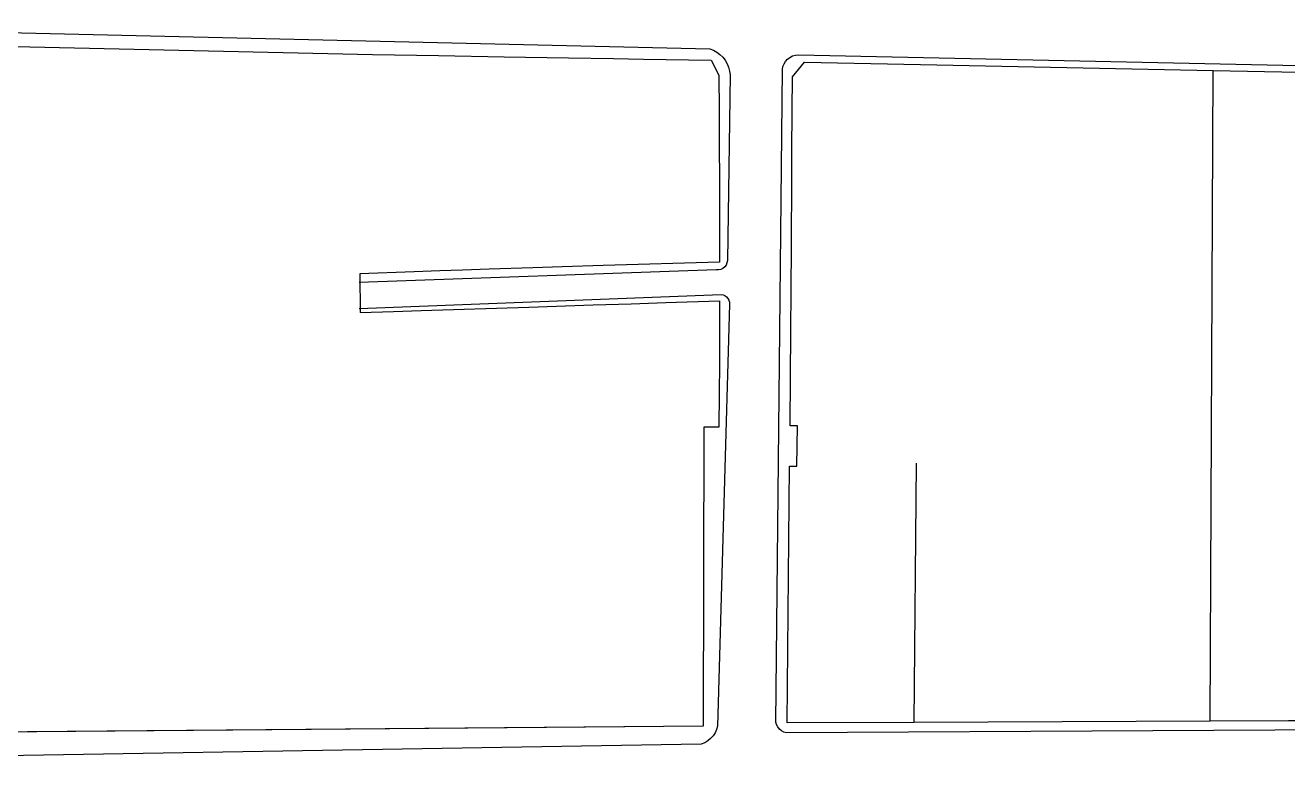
# Model space of a CAD drawing. Header units: metres. Extents: x 668617 to 675126, y 2286318 to 2293677.
# Drawn here: x 669721.4 to 669920.7, y 2287500.3 to 2287616.3 of the extents above; entities that cross this region are included whole.
import ezdxf

# ---------------------------------------------------------------- set-up
doc = ezdxf.new("R2010")
doc.units = ezdxf.units.M
doc.header["$MEASUREMENT"] = 0
for name, color, linetype in [('DMTG-PB-BANQUETAS', 251, 'Continuous'), ('DMTG-PB-LOTIFICACION', 253, 'Continuous'), ('DMTG-PB-MANZANAS', 251, 'Continuous')]:
    doc.layers.add(name, color=color, linetype=linetype)

msp = doc.modelspace()

# ---------------------------------------------------------------- linework, layer by layer
at = {"layer": 'DMTG-PB-BANQUETAS'}
for points in [[(669668.73615, 2287616.34573), (669829.45216, 2287612.63737), (669830.02447, 2287612.40714), (669830.56125, 2287612.10317), (669831.05252, 2287611.73253), (669831.49134, 2287611.29928), (669831.86975, 2287610.81247), (669832.18083, 2287610.27916), (669832.41863, 2287609.71039), (669832.57925, 2287609.11619), (669832.66074, 2287608.50457), (669832.23047, 2287579.20495), (669832.16881, 2287578.8454), (669832.02532, 2287578.50845), (669831.80815, 2287578.21504), (669831.5294, 2287577.97909), (669831.20417, 2287577.81349), (669830.84852, 2287577.72711), (669830.4835, 2287577.72581), (669774.11449, 2287575.76482)], [(669957.18946, 2287505.3116), (669841.56268, 2287504.68504), (669841.15758, 2287504.80803), (669840.78505, 2287505.00879), (669840.46004, 2287505.27919), (669840.19546, 2287505.60916), (669840.00224, 2287505.98559), (669839.88724, 2287506.39245), (669840.90523, 2287609.35274), (669840.99663, 2287609.81308), (669841.16985, 2287610.24881), (669841.41779, 2287610.64699), (669841.73237, 2287610.99468), (669842.10448, 2287611.27994), (669842.52207, 2287611.49387), (669842.97109, 2287611.62956), (669843.4375, 2287611.68312), (669956.87055, 2287609.23979)], [(669774.11022, 2287571.66374), (669831.24192, 2287573.8511), (669831.55655, 2287573.79978), (669831.85066, 2287573.6786), (669832.10929, 2287573.49169), (669832.31852, 2287573.25114), (669832.46644, 2287572.96904), (669832.54517, 2287572.66045), (669832.55081, 2287572.3414), (669830.69422, 2287505.74629), (669830.53316, 2287505.19646), (669830.29032, 2287504.67724), (669829.97279, 2287504.20057), (669829.58766, 2287503.7774), (669829.14298, 2287503.41668), (669828.64883, 2287503.12731), (669828.11625, 2287502.91524), (669670.7835, 2287500.27846)]]:
    msp.add_lwpolyline(points, dxfattribs=at)
at = {"layer": 'DMTG-PB-LOTIFICACION'}
for p, q in [((669908.42266, 2287506.5155), (669908.9231, 2287609.22228)), ((669828.53306, 2287552.90511), (669828.42311, 2287505.75422)), ((669861.6927, 2287506.33693), (669862.09278, 2287547.23083)), ((669841.65275, 2287506.25177), (669842.03941, 2287546.75525)), ((669828.42311, 2287505.75422), (669696.62667, 2287504.63504)), ((669861.6927, 2287506.33693), (669841.65275, 2287506.25177)), ((669908.42266, 2287506.5155), (669861.6927, 2287506.33693)), ((669957.75253, 2287506.72512), (669908.42266, 2287506.5155))]:
    msp.add_line(p, q, dxfattribs=at)
at = {"layer": 'DMTG-PB-MANZANAS'}
for points in [[(669717.05691, 2287613.04269), (669722.13742, 2287612.93425), (669776.21304, 2287611.72366), (669786.62388, 2287611.54783), (669797.02468, 2287611.38196), (669807.14548, 2287611.2149), (669814.25605, 2287611.09506), (669818.98643, 2287611.01513), (669829.68722, 2287610.85053), (669830.8974, 2287608.45564), (669830.94115, 2287602.85578), (669830.9481, 2287596.50575), (669830.9643, 2287592.68579), (669830.96365, 2287588.12574), (669830.96308, 2287583.5457), (669830.98251, 2287578.96574), (669812.63455, 2287578.44789), (669806.15541, 2287578.2304), (669801.50609, 2287578.06067), (669794.637, 2287577.83153), (669790.42759, 2287577.68367), (669786.84804, 2287577.56848), (669782.79863, 2287577.4213), (669774.23977, 2287577.13498), (669774.26565, 2287571.03503), (669779.53501, 2287571.19739), (669783.91442, 2287571.34597), (669800.87231, 2287571.87793), (669811.07099, 2287572.2112), (669817.03022, 2287572.40648), (669822.52949, 2287572.58982), (669830.98835, 2287572.87571), (669830.9704, 2287562.96554), (669830.93038, 2287558.25533), (669830.88304, 2287552.91508), (669828.53306, 2287552.90511), (669828.42311, 2287505.75422), (669696.62667, 2287504.63504)], [(669957.75253, 2287506.72512), (669908.42266, 2287506.5155), (669861.6927, 2287506.33693), (669841.65275, 2287506.25177), (669842.03941, 2287546.75525), (669843.16928, 2287546.78204), (669843.3021, 2287553.13295), (669842.14223, 2287553.10597), (669842.18906, 2287560.85652), (669842.23863, 2287567.96705), (669842.28039, 2287574.56753), (669842.33158, 2287581.29805), (669842.33579, 2287584.98824), (669842.37948, 2287588.7986), (669842.40317, 2287592.60887), (669842.42687, 2287596.41914), (669842.46913, 2287602.89962), (669842.48636, 2287608.21993), (669844.39656, 2287610.51815), (669862.70839, 2287610.15595), (669908.9231, 2287609.22228), (669954.92768, 2287608.31772)]]:
    msp.add_lwpolyline(points, dxfattribs=at)

doc.saveas('drawing.dxf')
